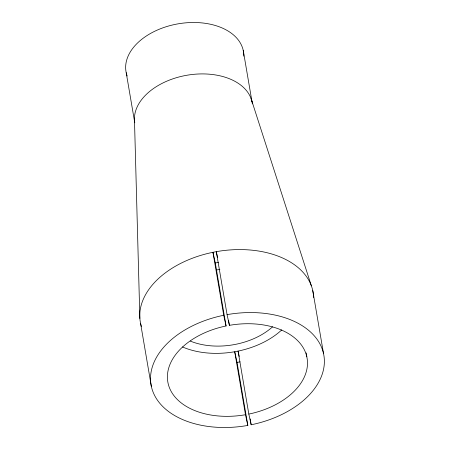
<?xml version="1.0" encoding="UTF-8"?>
<svg xmlns="http://www.w3.org/2000/svg" width="450" height="450" viewBox="0 0 450 450"><rect width="100%" height="100%" fill="white"/><g stroke="black" fill="none" stroke-linecap="round" stroke-linejoin="round"><path stroke-width="0.67" d="M216.821 269.949L219.847 269.37M140.591 323.46L151.357 386.438A87.66 56.346 -9.7 0 0 247.826 425.419L245.486 414.72A70.639 45.405 -9.7 0 1 168.075 383.254A70.639 45.405 -9.7 0 1 226.063 325.974L215.303 262.997L218.436 262.395M240.092 361.862L237.06 362.436L234.72 351.737A70.639 45.405 -9.7 0 1 182.475 346.95M251.044 98.499L311.366 285.823M217.62 257.676L216.304 251.662L212.957 252.298A87.66 56.346 -9.7 0 0 141.396 326.486M239.231 356.451L238.061 351.101A70.639 45.405 -9.7 0 0 281.756 329.889M313.599 297.523A87.66 56.346 -9.7 0 0 216.304 251.662L227.07 314.64L229.41 325.339A70.639 45.405 -9.7 0 1 306.821 356.805A70.639 45.405 -9.7 0 1 248.828 414.084L251.167 424.777A87.66 56.346 -9.7 0 0 323.539 353.616L312.772 290.638M215.303 262.997L212.957 252.298L223.723 315.276L226.063 325.974M306.146 352.868L306.821 356.805M243.225 50.406L252.017 101.818M250.161 418.877L250.386 420.188M250.498 420.846L251.167 424.777M248.828 414.084L238.061 351.101L234.72 351.737L245.486 414.72M237.06 362.436L247.826 425.419M228.583 320.496L229.41 325.339M126.214 72.709L134.764 122.749M134.499 120.712L139.866 318.516M227.07 314.64A87.66 56.346 -9.7 0 1 323.539 353.616M151.357 386.438A87.66 56.346 -9.7 0 1 223.723 315.276M134.741 122.766A59.574 38.295 -9.7 0 1 187.954 75.071A59.574 38.295 -9.7 0 1 252.371 103.854M127.187 76.028A59.574 38.295 -9.7 0 1 178.346 23.794A59.574 38.295 -9.7 0 1 243.793 56.199M272.604 326.79A59.574 38.295 -9.7 0 1 236.542 344.149L233.201 344.784A59.574 38.295 -9.7 0 1 190.322 341.089"/></g></svg>
